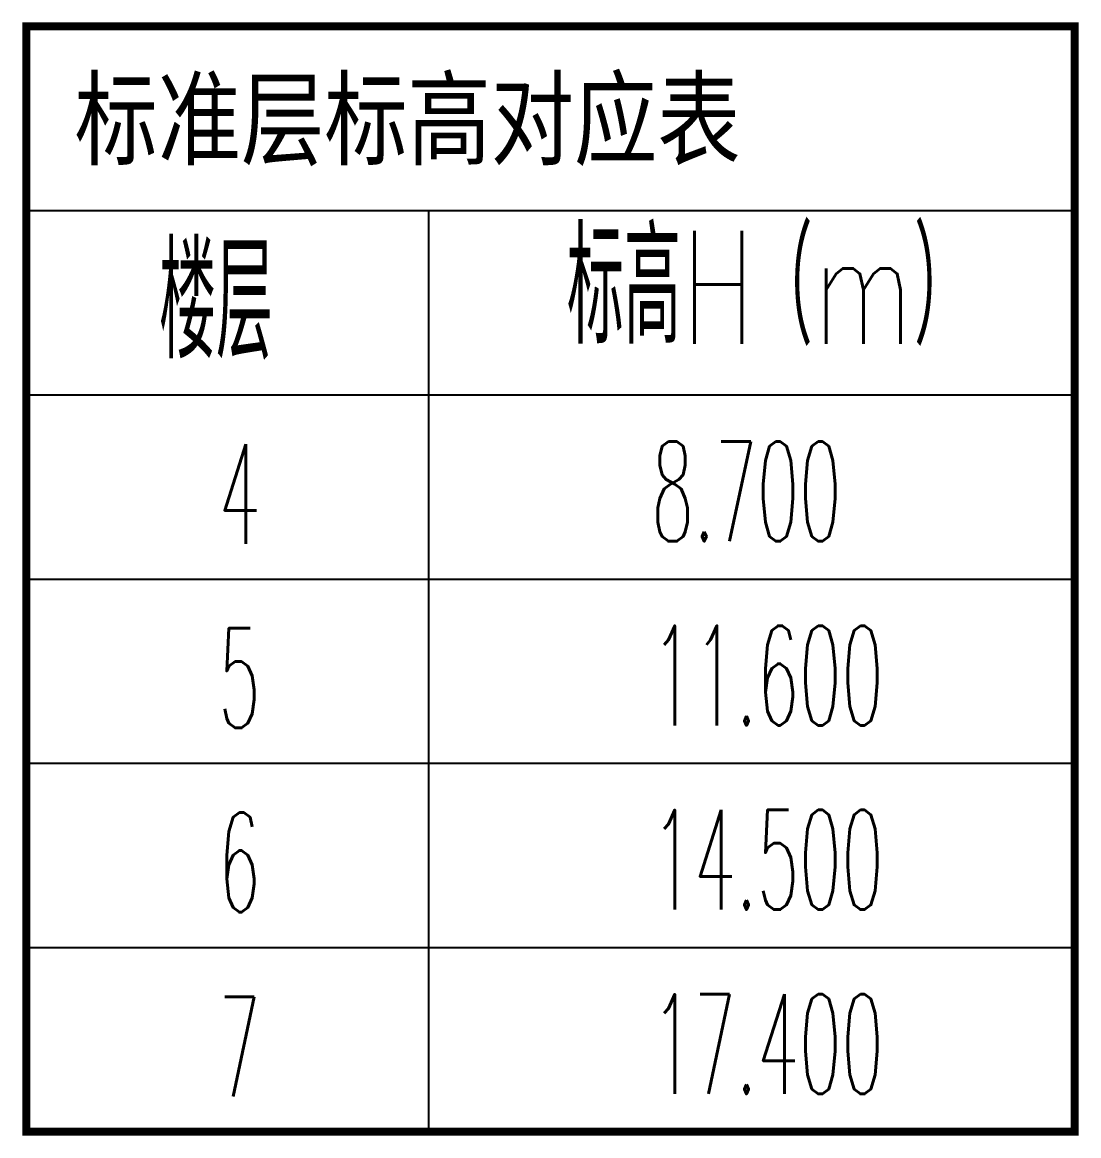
# Model space of a CAD drawing. Extents: x -518115 to 389031, y -231062 to 1628073.
# Drawn here: x 185686 to 186475, y -207633 to -206802 of the extents above; entities that cross this region are included whole.
import ezdxf

# ---------------------------------------------------------------- set-up
doc = ezdxf.new("R2010")
doc.units = 0
doc.header["$LTSCALE"] = 1000
doc.header["$MEASUREMENT"] = 0
doc.layers.add('C-Sheet-图框', color=101, linetype='Continuous')
doc.layers.add('PUB_TEXT', color=4, linetype='Continuous')
doc.styles.add('_TCH_DIM', font='SIMPLEX.shx', dxfattribs={"width": 0.7, "bigfont": 'GBCBIG.shx'})
doc.styles.add('宋体', font='', dxfattribs={"height": 50})
doc.styles.get('宋体').set_extended_font_data('SimSun')

msp = doc.modelspace()

# ---------------------------------------------------------------- linework, layer by layer
at = {"layer": 'C-Sheet-图框', "color": 0}
for p, q in [((185689.16, -206942.54), (186471.92, -206942.54)), ((185689.16, -206942.54), (186471.92, -206942.54)), ((185989.48, -206942.54), (185989.48, -207630.04)), ((185689.16, -207080.04), (186471.92, -207080.04)), ((185689.16, -207217.54), (186471.92, -207217.54)), ((185689.16, -207355.04), (186471.92, -207355.04)), ((185689.16, -207492.54), (186471.92, -207492.54))]:
    msp.add_line(p, q, dxfattribs=at)
at = {"layer": 'C-Sheet-图框', "color": 0, "const_width": 6}
msp.add_lwpolyline([(185689.16, -207630.04), (186471.92, -207630.04), (186471.92, -206805.04), (185689.16, -206805.04)], close=True, dxfattribs=at)

# ---------------------------------------------------------------- texts
at = {"layer": 'PUB_TEXT', "color": 2, "style": '宋体', "width": 0.8}
msp.add_text('标准层标高对应表', height=56.962, dxfattribs=at).set_placement((185725.16, -206902.6))
at = {"layer": 'PUB_TEXT', "style": '_TCH_DIM'}
for s, height, width, p in [('标高H（m）', 84.397, 0.7, (186092.81, -207041.97)), ('楼层', 84.397, 0.7, (185788.29, -207053.06)), ('4', 74.38, 0.494118, (185832.59, -207191.2)), ('8.700', 74.375, 0.494118, (186155.96, -207189.31)), ('5', 74.38, 0.494118, (185832.59, -207328.7)), ('11.600', 74.375, 0.494118, (186155.96, -207326.81)), ('6', 74.38, 0.494118, (185832.59, -207466.2)), ('14.500', 74.375, 0.494118, (186155.96, -207464.31)), ('7', 74.38, 0.494118, (185832.59, -207603.7)), ('17.400', 74.375, 0.494118, (186155.96, -207601.81))]:
    msp.add_text(s, height=height, dxfattribs=dict(at, width=width)).set_placement(p)

doc.saveas('drawing.dxf')
